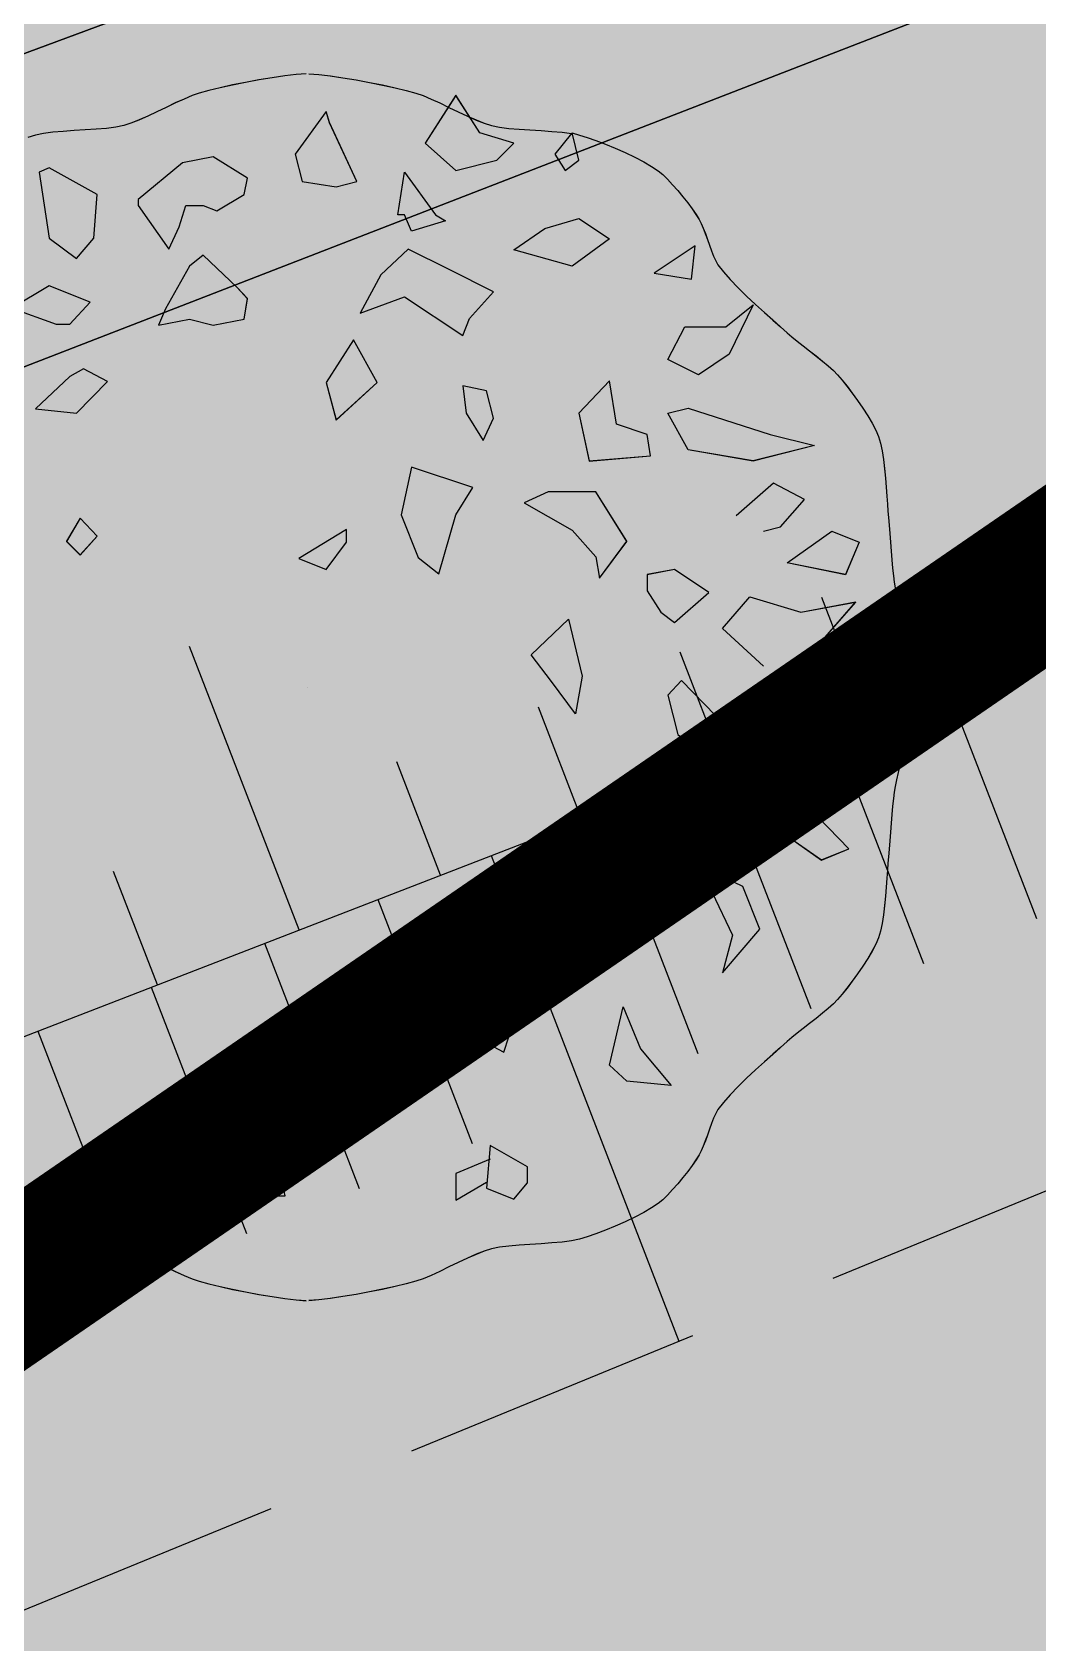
# Model space of a CAD drawing. Header units: metres. Extents: x 394605 to 1395358, y 4171135 to 6406139.
# Drawn here: x 1394386.5 to 1394389.81, y 4172470.19 to 4172475.49 of the extents above; entities that cross this region are included whole.
import ezdxf

# ---------------------------------------------------------------- set-up
doc = ezdxf.new("R2010")
doc.units = ezdxf.units.M
doc.header["$LTSCALE"] = 2
doc.linetypes.add('CACHEX2', pattern=[0.75, 0.5, -0.25])
for name, color, linetype in [('Arbres_à_enjeux', 6, 'Continuous'), ('C-Veg', 72, 'Continuous'), ('P-COMPO LEGENDE', 7, 'Continuous'), ('T-CRASTE', 44, 'Continuous'), ('T-PLU', 5, 'Continuous'), ('T-SECTION AW', 2, 'Continuous'), ('T-TALUS', 42, 'Continuous'), ('T-VEGETATION', 108, 'Continuous')]:
    doc.layers.add(name, color=color, linetype=linetype)

# ---------------------------------------------------------------- blocks, each defined once
blk = doc.blocks.new('v025')
blk.add_line((0, 0), (0, 0))
at = {"color": 0, "linetype": 'Continuous'}
blk.add_line((0.6658, -0.3377), (0.6996, -0.408), dxfattribs=at)
at = {"color": 0, "linetype": 'Continuous', "flags": 128}
for points in [[(-0.0024, 1.01), (-0.0188, 1.0085), (-0.0377, 1.0062), (-0.0584, 1.0032), (-0.0802, 0.9997), (-0.1022, 0.9957), (-0.1238, 0.9914), (-0.1442, 0.9869), (-0.1627, 0.9824), (-0.1786, 0.978), (-0.1903, 0.9739), (-0.2036, 0.9683), (-0.2179, 0.9618), (-0.233, 0.9546), (-0.2482, 0.9473), (-0.2633, 0.9402), (-0.2777, 0.9338), (-0.2911, 0.9285), (-0.3029, 0.9247), (-0.316, 0.922), (-0.3314, 0.92), (-0.3484, 0.9186), (-0.3663, 0.9174), (-0.3846, 0.9163), (-0.4026, 0.9151), (-0.4195, 0.9135), (-0.4349, 0.9115), (-0.448, 0.9087), (-0.4605, 0.9049)], [(-0.4605, -0.9045), (-0.448, -0.9082), (-0.4349, -0.911), (-0.4195, -0.9131), (-0.4026, -0.9146), (-0.3846, -0.9158), (-0.3663, -0.9169), (-0.3484, -0.9181), (-0.3314, -0.9196), (-0.316, -0.9216), (-0.3029, -0.9242), (-0.2911, -0.928), (-0.2777, -0.9333), (-0.2633, -0.9397), (-0.2482, -0.9468), (-0.233, -0.9541), (-0.2179, -0.9613), (-0.2036, -0.9679), (-0.1903, -0.9734), (-0.1786, -0.9776), (-0.1627, -0.982), (-0.1442, -0.9865), (-0.1238, -0.9909), (-0.1022, -0.9952), (-0.0802, -0.9992), (-0.0584, -1.0028), (-0.0377, -1.0058), (-0.0188, -1.0081), (-0.0024, -1.0096)], [(0.002, 1.01), (0.0184, 1.0085), (0.0373, 1.0062), (0.058, 1.0032), (0.0797, 0.9997), (0.1018, 0.9957), (0.1234, 0.9914), (0.1438, 0.9869), (0.1623, 0.9824), (0.1782, 0.978), (0.1899, 0.9739), (0.2031, 0.9683), (0.2175, 0.9618), (0.2325, 0.9546), (0.2478, 0.9473), (0.2629, 0.9402), (0.2773, 0.9338), (0.2906, 0.9285), (0.3025, 0.9247), (0.3156, 0.922), (0.331, 0.92), (0.348, 0.9186), (0.3659, 0.9174), (0.3842, 0.9163), (0.4021, 0.9151), (0.4191, 0.9135), (0.4345, 0.9115), (0.4071, 0.8773), (0.424, 0.8506), (0.4465, 0.8675), (0.4352, 0.9125), (0.4475, 0.9087), (0.4601, 0.9049), (0.4745, 0.9), (0.4901, 0.8941), (0.5063, 0.8874), (0.5227, 0.8802), (0.5385, 0.8727), (0.5533, 0.865), (0.5663, 0.8574), (0.5771, 0.85), (0.5845, 0.8439), (0.5925, 0.8362), (0.6008, 0.8272), (0.6093, 0.8175), (0.6177, 0.8074), (0.6256, 0.7972), (0.6329, 0.7873), (0.6393, 0.7782), (0.6445, 0.7701), (0.6479, 0.7635), (0.6513, 0.7556), (0.6547, 0.7468), (0.658, 0.7373), (0.6614, 0.7277), (0.6648, 0.7184), (0.6683, 0.7096), (0.6718, 0.7018), (0.6755, 0.6954), (0.6844, 0.6837), (0.6955, 0.671), (0.7085, 0.6576), (0.7225, 0.6439), (0.7372, 0.6303), (0.7518, 0.617), (0.7658, 0.6046), (0.7786, 0.5933), (0.7895, 0.5834), (0.797, 0.577), (0.806, 0.5697), (0.8159, 0.5619), (0.8264, 0.5537), (0.837, 0.5453), (0.8473, 0.537), (0.857, 0.5289), (0.8655, 0.5212), (0.8724, 0.5141), (0.8797, 0.5056), (0.8879, 0.4955), (0.8965, 0.4841), (0.9054, 0.4719), (0.914, 0.4593), (0.9221, 0.4467), (0.9293, 0.4345), (0.9353, 0.4231), (0.9398, 0.4128), (0.9431, 0.402), (0.9457, 0.3892), (0.9479, 0.375), (0.9497, 0.3599), (0.9511, 0.3444), (0.9523, 0.3292), (0.9533, 0.3147), (0.9543, 0.3015), (0.9553, 0.2902), (0.9564, 0.2794), (0.9574, 0.2669), (0.9585, 0.2532), (0.9595, 0.2388), (0.9606, 0.2241), (0.9618, 0.2097), (0.963, 0.1961), (0.9643, 0.1836), (0.9657, 0.1729), (0.9672, 0.1635), (0.9694, 0.1527), (0.9719, 0.1409), (0.9747, 0.1285), (0.9775, 0.1159), (0.9803, 0.1035), (0.9828, 0.0917), (0.9849, 0.0809), (0.9864, 0.0716), (0.9878, 0.0647), (0.9899, 0.0563), (0.9924, 0.0469), (0.9949, 0.0371), (0.9968, 0.0274), (0.9979, 0.0183), (0.9977, 0.0103), (0.9957, 0.0042), (0.9916, 0.0002), (0.9957, -0.0037), (0.9977, -0.0099), (0.9979, -0.0178), (0.9968, -0.0269), (0.9949, -0.0367), (0.9924, -0.0465), (0.9899, -0.0559), (0.9878, -0.0643), (0.9864, -0.0711), (0.9849, -0.0805), (0.9828, -0.0913), (0.9803, -0.1031), (0.9775, -0.1155), (0.9747, -0.1281), (0.9719, -0.1405), (0.9694, -0.1523), (0.9672, -0.1631), (0.9657, -0.1724), (0.9643, -0.1832), (0.963, -0.1956), (0.9618, -0.2093), (0.9606, -0.2237), (0.9595, -0.2384), (0.9585, -0.2528), (0.9574, -0.2665), (0.9564, -0.279), (0.9553, -0.2897), (0.9543, -0.3011), (0.9533, -0.3143), (0.9523, -0.3287), (0.9511, -0.344), (0.9497, -0.3594), (0.9479, -0.3745), (0.9457, -0.3887), (0.9431, -0.4015), (0.9398, -0.4124), (0.9353, -0.4226), (0.9293, -0.434), (0.9221, -0.4463), (0.914, -0.4589), (0.9054, -0.4715), (0.8965, -0.4837), (0.8879, -0.495), (0.8797, -0.5052), (0.8724, -0.5137), (0.8655, -0.5208), (0.857, -0.5285), (0.8473, -0.5366), (0.837, -0.5449), (0.8264, -0.5532), (0.8159, -0.5614), (0.806, -0.5692), (0.797, -0.5765), (0.7895, -0.583), (0.7786, -0.5928), (0.7658, -0.6041), (0.7518, -0.6166), (0.7372, -0.6298), (0.7225, -0.6435), (0.7085, -0.6572), (0.6955, -0.6706), (0.6844, -0.6833), (0.6755, -0.695), (0.6718, -0.7014), (0.6683, -0.7091), (0.6648, -0.7179), (0.6614, -0.7273), (0.658, -0.7369), (0.6547, -0.7463), (0.6513, -0.7551), (0.6479, -0.763), (0.6445, -0.7696), (0.6393, -0.7777), (0.6329, -0.7869), (0.6256, -0.7968), (0.6177, -0.8069), (0.6093, -0.8171), (0.6008, -0.8268), (0.5925, -0.8357), (0.5845, -0.8434), (0.5771, -0.8496), (0.5663, -0.8569), (0.5533, -0.8646), (0.5385, -0.8722), (0.5227, -0.8798), (0.5063, -0.887), (0.4901, -0.8936), (0.4745, -0.8995), (0.4601, -0.9045), (0.4475, -0.9082), (0.4345, -0.911), (0.4191, -0.9131), (0.4021, -0.9146), (0.3842, -0.9158), (0.3659, -0.9169), (0.348, -0.9181), (0.331, -0.9196), (0.3156, -0.9216), (0.3025, -0.9242), (0.2906, -0.928), (0.2773, -0.9333), (0.2629, -0.9397), (0.2478, -0.9468), (0.2325, -0.9541), (0.2175, -0.9613), (0.2031, -0.9679), (0.1899, -0.9734), (0.1782, -0.9776), (0.1623, -0.982), (0.1438, -0.9865), (0.1234, -0.9909), (0.1018, -0.9952), (0.0797, -0.9992), (0.058, -1.0028), (0.0373, -1.0058), (0.0184, -1.0081), (0.002, -1.0096)], [(0.7502, 0.2572), (0.7783, 0.2642), (0.8177, 0.3092), (0.7671, 0.3359), (0.7052, 0.2825)], [(0.7502, 0.035), (0.6827, 0.0969), (0.7277, 0.1489), (0.8121, 0.1236), (0.9021, 0.1404), (0.8402, 0.0701)], [(0.3002, -0.7764), (0.244, -0.8003), (0.244, -0.8439), (0.2946, -0.8144)]]:
    blk.add_lwpolyline(points, dxfattribs=at)
for points in [[(0.3115, 0.8675), (0.3396, 0.8956), (0.2833, 0.9125), (0.244, 0.9744), (0.1933, 0.8956), (0.244, 0.8506)], [(0.0471, 0.8239), (0.0808, 0.8323), (0.0358, 0.9294), (0.0302, 0.9476), (-0.0204, 0.8773), (-0.0092, 0.8323)], [(-0.4423, 0.8478), (-0.4254, 0.7395), (-0.3804, 0.7058), (-0.3523, 0.7395), (-0.3467, 0.8112), (-0.4254, 0.8548)], [(-0.1554, 0.8731), (-0.206, 0.8633), (-0.2792, 0.8028), (-0.2792, 0.7929), (-0.2285, 0.7212), (-0.2117, 0.7578), (-0.2004, 0.7929), (-0.1723, 0.7929), (-0.1498, 0.7845), (-0.1048, 0.8112), (-0.0992, 0.8379)], [(0.1708, 0.7508), (0.1596, 0.7775), (0.1483, 0.7775), (0.1596, 0.8478), (0.2102, 0.7775), (0.2271, 0.7676)], [(0.3902, 0.755), (0.4465, 0.7719), (0.4971, 0.7381), (0.4352, 0.6931), (0.3396, 0.7198)], [(0.3058, 0.6509), (0.2327, 0.6875), (0.1652, 0.7212), (0.1202, 0.679), (0.0865, 0.6158), (0.1596, 0.6425), (0.2552, 0.5792), (0.2665, 0.6073)], [(0.5702, 0.6819), (0.6321, 0.672), (0.6377, 0.7269)], [(-0.1948, 0.6059), (-0.1554, 0.5961), (-0.1048, 0.6059), (-0.0992, 0.6397), (-0.116, 0.6579), (-0.1723, 0.7114), (-0.1948, 0.6931), (-0.2342, 0.6228), (-0.2454, 0.5961)], [(-0.4142, 0.5975), (-0.3917, 0.5975), (-0.3579, 0.634), (-0.4254, 0.6608), (-0.4873, 0.6242)], [(0.6883, 0.5933), (0.7333, 0.6298), (0.694, 0.5483), (0.6433, 0.5145), (0.5927, 0.5398), (0.6208, 0.5933)], [(0.1146, 0.5019), (0.0752, 0.5722), (0.0302, 0.5019), (0.0471, 0.44)], [(-0.3692, 0.5244), (-0.3917, 0.5117), (-0.4479, 0.4583), (-0.3804, 0.4512), (-0.3298, 0.5033)], [(0.5646, 0.3809), (0.559, 0.4161), (0.5083, 0.4329), (0.4971, 0.5047), (0.4465, 0.4512), (0.4633, 0.3725)], [(0.2946, 0.4878), (0.2552, 0.4962), (0.2608, 0.4512), (0.289, 0.4062), (0.3058, 0.4428)], [(0.5927, 0.4512), (0.6265, 0.4597), (0.7615, 0.4161), (0.8346, 0.3978), (0.7333, 0.3725), (0.6265, 0.3908)], [(0.2158, 0.1869), (0.244, 0.2839), (0.2721, 0.3289), (0.1708, 0.3626), (0.154, 0.2839), (0.1821, 0.2136)], [(0.4746, 0.215), (0.4802, 0.1798), (0.5252, 0.2403), (0.4746, 0.3219), (0.3958, 0.3219), (0.3565, 0.3036), (0.4352, 0.2586)], [(-0.3467, 0.2487), (-0.3748, 0.2783), (-0.3973, 0.2403), (-0.3748, 0.2178)], [(0.0302, 0.1939), (0.064, 0.2389), (0.064, 0.26), (-0.0148, 0.2122)], [(0.9077, 0.2389), (0.8852, 0.1854), (0.7896, 0.2051), (0.8627, 0.2572)], [(0.5815, 0.1236), (0.604, 0.1067), (0.6602, 0.1559), (0.604, 0.1939), (0.559, 0.1854), (0.559, 0.1587)], [(0.4408, -0.0438), (0.4015, 0.0097), (0.3677, 0.0533), (0.4296, 0.1123), (0.4521, 0.0181)], [(0.6152, 0.0111), (0.5927, -0.0128), (0.6096, -0.0775), (0.6771, -0.1338), (0.6715, -0.0466)], [(0.9021, -0.0269), (0.8571, -0.0747), (0.9077, -0.1056), (0.9865, -0.0677)], [(0.5758, -0.266), (0.559, -0.1956), (0.5196, -0.1872), (0.5083, -0.2224), (0.514, -0.3011), (0.4746, -0.3461), (0.5646, -0.311)], [(0.8402, -0.2139), (0.8008, -0.2041), (0.7952, -0.2491), (0.8458, -0.2842), (0.8908, -0.266)], [(0.6602, -0.3011), (0.6658, -0.3377), (0.6996, -0.408), (0.6827, -0.4699), (0.7446, -0.3981), (0.7165, -0.3278)], [(0.5477, -0.595), (0.5983, -0.6555), (0.5252, -0.6485), (0.4971, -0.6217), (0.5196, -0.5261)], [(0.3227, -0.6006), (0.3396, -0.55), (0.3058, -0.5317), (0.289, -0.5824)], [(0.3621, -0.7891), (0.3002, -0.7539), (0.2946, -0.8242), (0.3396, -0.8425), (0.3621, -0.8158)], [(-0.0429, -0.8088), (-0.0654, -0.7933), (-0.0767, -0.8369), (-0.0373, -0.8369)]]:
    blk.add_lwpolyline(points, close=True, dxfattribs=at)

msp = doc.modelspace()

# ---------------------------------------------------------------- hatches: boundary and pattern name
at = {"layer": 'C-Veg', "true_color": 0x76a14f}
h = msp.add_hatch(color=75, dxfattribs=at)
h.dxf.hatch_style = 1
edge = h.paths.add_edge_path()
edge.add_line((1394351.273, 4172570.913), (1394351.1293, 4172577.6863))
edge.add_line((1394351.1293, 4172577.6863), (1394348.2228, 4172582.4006))
edge.add_line((1394348.2228, 4172582.4006), (1394360.3518, 4172589.9049))
edge.add_line((1394360.3518, 4172589.9049), (1394370.2565, 4172572.5119))
edge.add_arc((1394363.5996, 4172589.2357), 18, 271.21481, 291.70498, ccw=False)
edge.add_line((1394363.9812, 4172571.2397), (1394351.273, 4172570.913))
edge = h.paths.add_edge_path()
edge.add_line((1394342.271, 4172578.716), (1394344.1713, 4172575.6339))
edge.add_line((1394344.1713, 4172575.6339), (1394344.2733, 4172570.8218))
edge.add_line((1394344.2733, 4172570.8218), (1394337.721, 4172570.6829))
edge.add_arc((1394338.3994, 4172538.6901), 32, 91.21481, 121.61514)
edge.add_line((1394321.6247, 4172565.9409), (1394326.456, 4172568.9304))
edge.add_line((1394326.456, 4172568.9304), (1394342.271, 4172578.716))
edge = h.paths.add_edge_path()
edge.add_line((1394452.9056, 4172487.8359), (1394445.5871, 4172485.0941))
edge.add_line((1394445.5871, 4172485.0941), (1394445.555, 4172490.8224))
edge.add_arc((1394427.5553, 4172490.7216), 18, 0.3209, 35.19209)
edge.add_line((1394442.2653, 4172501.0953), (1394440.3588, 4172503.7988))
edge.add_line((1394440.3588, 4172503.7988), (1394459.6412, 4172525.2798))
edge.add_line((1394459.6412, 4172525.2798), (1394447.5382, 4172543.4955))
edge.add_line((1394447.5382, 4172543.4955), (1394476.3372, 4172562.6306))
edge.add_line((1394476.3372, 4172562.6306), (1394480.1572, 4172556.7026))
edge.add_line((1394480.1572, 4172556.7026), (1394495.3479, 4172535.1176))
edge.add_line((1394495.3479, 4172535.1176), (1394452.9056, 4172487.8359))
h.paths.add_polyline_path([(1394029.7602, 4172395.4086), (1394032.4086, 4172393.4946), (1394016.5678, 4172383.6596), (1394014.9729, 4172386.2273)])
h.paths.add_polyline_path([(1394048.6478, 4172407.1681), (1394050.2503, 4172404.5856), (1394037.4945, 4172396.6703), (1394036.6697, 4172399.6892)])
edge = h.paths.add_edge_path()
edge.add_arc((1394099.7557, 4172406.3065), 6.1994, 353.28502, 431.37378)
edge.add_line((1394101.7357, 4172412.1812), (1394095.031, 4172414.3423))
edge.add_line((1394095.031, 4172414.3423), (1394095.9514, 4172417.1976))
edge.add_line((1394095.9514, 4172417.1976), (1394102.6561, 4172415.0366))
edge.add_line((1394102.6561, 4172415.0366), (1394102.0425, 4172413.133))
edge.add_arc((1394100.2018, 4172407.4223), 6, -17.86503, 72.13497, ccw=False)
edge = h.paths.add_edge_path()
edge.add_line((1394120.9027, 4172452.089), (1394117.3652, 4172457.6999))
edge.add_line((1394117.3652, 4172457.6999), (1394132.3437, 4172467.1434))
edge.add_arc((1394147.6553, 4172443.6322), 28.0575, 123.0742, 162.45766)
edge = h.paths.add_edge_path()
edge.add_line((1394258.7134, 4172546.1195), (1394250.67, 4172559.2567))
edge.add_line((1394250.67, 4172559.2567), (1394267.5801, 4172570.1676))
edge.add_line((1394267.5801, 4172570.1676), (1394284.3337, 4172543.0334))
edge.add_line((1394284.3337, 4172543.0334), (1394284.4616, 4172542.9454))
edge.add_line((1394284.4616, 4172542.9454), (1394267.8909, 4172532.8273))
edge.add_arc((1394262.0667, 4172543.3191), 12, 267.68135, 299.0353, ccw=False)
edge.add_line((1394261.5812, 4172531.329), (1394248.5523, 4172531.8566))
edge.add_line((1394248.5523, 4172531.8566), (1394248.4675, 4172531.8599))
edge.add_line((1394248.4675, 4172531.8599), (1394248.419, 4172534.6657))
edge.add_line((1394248.419, 4172534.6657), (1394246.2345, 4172538.186))
edge.add_line((1394246.2345, 4172538.186), (1394258.7134, 4172546.1195))
edge = h.paths.add_edge_path()
edge.add_line((1394243.2606, 4172536.3405), (1394245.001, 4172533.5358))
edge.add_line((1394245.001, 4172533.5358), (1394245.0661, 4172531.9817))
edge.add_arc((1394245.1602, 4172501.3506), 30.6313, 90.17592, 118.18492)
edge.add_line((1394230.6924, 4172528.3498), (1394243.2606, 4172536.3405))
h.paths.add_polyline_path([(1394467.6937, 4172582.0619), (1394465.6402, 4172585.4969), (1394498.1611, 4172606.3574), (1394500.2266, 4172602.9289)])
h.paths.add_polyline_path([(1394535.91, 4172630.5716), (1394537.9657, 4172627.1308), (1394506.117, 4172606.7054), (1394504.053, 4172610.1368)])
edge = h.paths.add_edge_path()
edge.add_line((1394543.8671, 4172630.9233), (1394541.802, 4172634.351))
edge.add_line((1394541.802, 4172634.351), (1394549.791, 4172639.4756))
edge.add_arc((1394555.7301, 4172630.2167), 11, 77.97272, 122.67828, ccw=False)
edge.add_line((1394558.0223, 4172640.9752), (1394560.3391, 4172637.3666))
edge.add_arc((1394557.1582, 4172633.5089), 5, 50.4934, 121.6208)
edge.add_line((1394554.5368, 4172637.7666), (1394543.8671, 4172630.9233))
edge = h.paths.add_edge_path()
edge.add_line((1394092.6201, 4172418.2713), (1394091.6998, 4172415.416))
edge.add_line((1394091.6998, 4172415.416), (1394083.6183, 4172418.0208))
edge.add_arc((1394078.2497, 4172401.3646), 17.5, 72.13496, 122.08587)
edge.add_line((1394068.9539, 4172416.1915), (1394056.1982, 4172408.2764))
edge.add_line((1394056.1982, 4172408.2764), (1394054.6164, 4172410.8255))
edge.add_line((1394054.6164, 4172410.8255), (1394073.5406, 4172422.5684))
edge.add_arc((1394077.7587, 4172415.7707), 8, 54.47061, 121.8205, ccw=False)
edge.add_line((1394082.4076, 4172422.2813), (1394084.3194, 4172421.1274))
edge.add_line((1394084.3194, 4172421.1274), (1394086.3856, 4172420.2808))
edge.add_line((1394086.3856, 4172420.2808), (1394092.6201, 4172418.2713))
edge = h.paths.add_edge_path()
edge.add_arc((1394414.9786, 4172556.2504), 38, 96.77968, 121.11091)
edge.add_arc((1394414.9858, 4172556.2296), 38.0215, 96.78666, 121.10393, ccw=False)
h.paths.add_polyline_path([(1394395.3223, 4172588.8174), (1394407.6684, 4172597.092), (1394395.317, 4172588.8253)])
h.paths.add_polyline_path([(1394419.9219, 4172653.0442), (1394406.3985, 4172674.6081), (1394406.3982, 4172674.6083)])
h.paths.add_polyline_path([(1394415.6529, 4172594.2444), (1394419.5034, 4172632.3536), (1394419.5032, 4172632.354)])
edge = h.paths.add_edge_path()
edge.add_line((1394372.3808, 4172535.2594), (1394341.2422, 4172534.7942))
edge.add_line((1394341.2422, 4172534.7942), (1394298.4007, 4172508.4348))
edge.add_line((1394298.4007, 4172508.4348), (1394273.1942, 4172492.2557))
edge.add_line((1394273.1942, 4172492.2557), (1394285.5114, 4172429.124))
edge.add_line((1394285.5114, 4172429.124), (1394285.5152, 4172429.1046))
edge.add_line((1394285.5152, 4172429.1046), (1394282.5682, 4172428.5429))
edge.add_line((1394282.5682, 4172428.5429), (1394286.0985, 4172410.664))
edge.add_arc((1394269.911, 4172407.4677), 16.5, -62.71355, 11.1696, ccw=False)
edge.add_line((1394277.4753, 4172392.8037), (1394278.1424, 4172389.1801))
edge.add_line((1394278.1424, 4172389.1801), (1394294.366, 4172392.1903))
edge.add_line((1394294.366, 4172392.1903), (1394299.4101, 4172365.3223))
edge.add_line((1394299.4101, 4172365.3223), (1394312.2421, 4172367.6891))
edge.add_line((1394312.2421, 4172367.6891), (1394314.3153, 4172368.0621))
edge.add_line((1394314.3153, 4172368.0621), (1394442.2899, 4172391.2522))
edge.add_line((1394442.2899, 4172391.2522), (1394437.6618, 4172428.1975))
edge.add_line((1394437.6618, 4172428.1975), (1394427.617, 4172424.7491))
edge.add_line((1394427.617, 4172424.7491), (1394401.3601, 4172468.5244))
edge.add_line((1394401.3601, 4172468.5244), (1394424.7989, 4172477.3058))
edge.add_line((1394424.7989, 4172477.3058), (1394433.0764, 4172468.218))
edge.add_line((1394433.0764, 4172468.218), (1394435.2944, 4172470.2387))
edge.add_line((1394435.2944, 4172470.2387), (1394438.8058, 4172470.7161))
edge.add_line((1394438.8058, 4172470.7161), (1394438.6556, 4172472.8469))
edge.add_line((1394438.6556, 4172472.8469), (1394438.5551, 4172490.7832))
edge.add_arc((1394427.5553, 4172490.7216), 11, 0.3209, 35.19209)
edge.add_line((1394436.5447, 4172497.0611), (1394425.2603, 4172513.0529))
edge.add_line((1394425.2603, 4172513.0529), (1394422.8124, 4172511.3322))
edge.add_line((1394422.8124, 4172511.3322), (1394430.2924, 4172500.7215))
edge.add_line((1394430.2924, 4172500.7215), (1394393.3835, 4172486.8935))
edge.add_line((1394393.3835, 4172486.8935), (1394372.3808, 4172535.2594))
edge = h.paths.add_edge_path()
edge.add_line((1394063.0739, 4172465.375), (1394077.6108, 4172441.4167))
edge.add_line((1394077.6108, 4172441.4167), (1394076.55, 4172442.8682))
edge.add_line((1394076.55, 4172442.8682), (1394067.0075, 4172453.8188))
edge.add_arc((1394072.6619, 4172458.7461), 7.5, 211.24718, 221.06937, ccw=False)
edge.add_line((1394066.2498, 4172454.8557), (1394063.7372, 4172458.9968))
edge.add_arc((1394070.1492, 4172462.8872), 7.5, 160.6281, 211.24718, ccw=False)
edge = h.paths.add_edge_path()
edge.add_line((1394073.0562, 4172433.2095), (1394071.4854, 4172432.2343))
edge.add_line((1394071.4854, 4172432.2343), (1394054.1443, 4172460.8148))
edge.add_line((1394054.1443, 4172460.8148), (1394055.6882, 4172461.8249))
edge.add_arc((1394070.1492, 4172462.8872), 14.5, 184.20173, 211.24718)
edge.add_line((1394057.7527, 4172455.3656), (1394060.2653, 4172451.2245))
edge.add_arc((1394072.6619, 4172458.7461), 14.5, 211.24718, 221.06937)
edge.add_line((1394061.7301, 4172449.22), (1394071.2726, 4172438.2694))
edge.add_arc((1394068.6339, 4172435.97), 3.5, 31.2472, 41.0694, ccw=False)
edge.add_line((1394071.6262, 4172437.7856), (1394071.8957, 4172437.3413))
edge.add_arc((1394065.0562, 4172433.1915), 8, 0.12874, 31.24718, ccw=False)
h.paths.add_polyline_path([(1394104.3238, 4172332.3836), (1394105.4234, 4172332.1786), (1394113.1906, 4172331.0099), (1394103.6255, 4172329.2474)])
edge = h.paths.add_edge_path()
edge.add_line((1394136.6766, 4172404.0712), (1394135.7563, 4172401.2158))
edge.add_line((1394135.7563, 4172401.2158), (1394124.9048, 4172404.7134))
edge.add_arc((1394123.6777, 4172400.9063), 4, 72.135, 167.4483)
edge.add_line((1394119.7733, 4172401.7756), (1394113.4985, 4172403.0397))
edge.add_arc((1394121.1411, 4172400.6723), 8.0009, 72.13761, 162.78854, ccw=False)
edge.add_line((1394123.5953, 4172408.2875), (1394136.6766, 4172404.0712))
edge = h.paths.add_edge_path()
edge.add_line((1394459.7482, 4172581.7175), (1394461.7979, 4172578.2818))
edge.add_line((1394461.7979, 4172578.2818), (1394460.4205, 4172577.3992))
edge.add_arc((1394449.3178, 4172595.4122), 21.1599, 254.06384, 301.6485, ccw=False)
edge.add_line((1394443.508, 4172575.0655), (1394437.6505, 4172576.7536))
edge.add_line((1394437.6505, 4172576.7536), (1394438.7632, 4172580.6015))
edge.add_line((1394438.7632, 4172580.6015), (1394444.6191, 4172578.9081))
edge.add_arc((1394449.3417, 4172595.239), 17, 253.87115, 302.67117)
edge.add_line((1394458.5186, 4172580.9287), (1394459.7482, 4172581.7175))
h.paths.add_polyline_path([(1394251.0607, 4172387.1698), (1394251.6104, 4172384.2206), (1394219.1644, 4172378.1558), (1394218.6183, 4172381.1224), (1394234.7972, 4172384.1382)])
h.paths.add_polyline_path([(1394273.9145, 4172391.4607), (1394274.1524, 4172391.5221), (1394274.7042, 4172388.5253), (1394258.4865, 4172385.4897), (1394257.941, 4172388.4523)])
h.paths.add_polyline_path([(1393999.0263, 4172384.5688), (1394002.7172, 4172378.6209), (1394009.0238, 4172382.5383), (1394010.6074, 4172379.9863), (1393992.7807, 4172368.9245), (1393987.5082, 4172377.4215)])
edge = h.paths.add_edge_path()
edge.add_line((1394155.1452, 4172366.2393), (1394154.3604, 4172370.4499))
edge.add_line((1394154.3604, 4172370.4499), (1394157.1861, 4172373.4909))
edge.add_arc((1394165.1523, 4172387.9405), 16.5, 241.13153, 280.55885)
edge.add_line((1394168.1759, 4172371.7199), (1394172.3651, 4172372.5008))
edge.add_line((1394172.3651, 4172372.5008), (1394172.9149, 4172369.5516))
edge.add_line((1394172.9149, 4172369.5516), (1394155.1452, 4172366.2393))
h.paths.add_polyline_path([(1394211.7465, 4172379.7897), (1394212.2804, 4172376.8894), (1394179.8069, 4172370.7778), (1394179.2466, 4172373.7835)])
edge = h.paths.add_edge_path()
edge.add_line((1394139.0875, 4172400.1421), (1394140.0078, 4172402.9974))
edge.add_arc((1394136.5489, 4172392.8233), 10.746, 10.07856, 71.22338, ccw=False)
edge.add_line((1394147.1291, 4172394.7038), (1394148.9252, 4172384.9518))
edge.add_arc((1394165.1523, 4172387.9405), 16.5, 190.43584, 227.10186)
edge.add_line((1394153.9208, 4172375.8532), (1394148.6044, 4172370.1316))
edge.add_line((1394148.6044, 4172370.1316), (1394144.1787, 4172394.1604))
edge.add_arc((1394136.5465, 4172392.8218), 7.7488, 9.94792, 70.85703)
edge = h.paths.add_edge_path()
edge.add_line((1394156.5348, 4172405.0913), (1394161.2925, 4172379.26))
edge.add_arc((1394165.1523, 4172387.9405), 9.5, 190.43584, 246.02749, ccw=False)
edge.add_line((1394155.8095, 4172386.2197), (1394154.0133, 4172395.9718))
edge.add_arc((1394136.4529, 4172392.7793), 17.8483, 10.30369, 71.58683)
edge.add_line((1394142.0905, 4172409.7139), (1394156.5348, 4172405.0913))
h.paths.add_polyline_path([(1394448.6869, 4172451.0835), (1394450.9048, 4172453.1041), (1394455.4241, 4172448.1433), (1394492.8522, 4172406.8791), (1394491.3704, 4172404.0473), (1394453.3428, 4172446.1061)])
edge = h.paths.add_edge_path()
edge.add_line((1394443.973, 4172456.2584), (1394446.1907, 4172458.2788))
edge.add_line((1394446.1907, 4172458.2788), (1394442.9579, 4172461.8274))
edge.add_arc((1394455.1553, 4172472.9393), 16.5, 199.99006, 222.33352, ccw=False)
edge.add_line((1394439.6494, 4172467.2986), (1394436.8459, 4172466.9174))
edge.add_line((1394436.8459, 4172466.9174), (1394435.4344, 4172465.6313))
edge.add_line((1394435.4344, 4172465.6313), (1394443.973, 4172456.2584))
h.paths.add_polyline_path([(1394466.6462, 4172477.197), (1394467.6829, 4172476.2488), (1394455.9078, 4172463.3745), (1394453.2355, 4172460.94), (1394452.2253, 4172462.0489), (1394454.8496, 4172464.4396)])
h.paths.add_polyline_path([(1394457.9496, 4172455.7654), (1394456.9395, 4172456.8742), (1394459.7878, 4172459.4691), (1394466.7628, 4172466.8629), (1394467.7995, 4172465.9147), (1394460.846, 4172458.404)])
h.paths.add_polyline_path([(1394472.5359, 4172471.0691), (1394471.4336, 4172472.0865), (1394479.2115, 4172480.5133), (1394482.6166, 4172481.9908)])
h.paths.add_polyline_path([(1394472.4073, 4172481.4141), (1394471.3823, 4172482.3516), (1394479.7574, 4172491.4254), (1394480.8084, 4172495.0908), (1394480.2982, 4172490.0416)])
at = {"layer": 'P-COMPO LEGENDE', "ltscale": 0.5}
h = msp.add_hatch(color=71, dxfattribs=at)
h.dxf.hatch_style = 1
edge = h.paths.add_edge_path()
edge.add_line((1394271.4576, 4172484.8126), (1394342.9813, 4172528.8195))
edge.add_line((1394342.9813, 4172528.8195), (1394368.4707, 4172529.2004))
edge.add_line((1394368.4707, 4172529.2004), (1394396.0217, 4172465.7545))
edge.add_line((1394396.0217, 4172465.7545), (1394422.854, 4172421.749))
edge.add_line((1394422.854, 4172421.749), (1394436.3201, 4172390.6458))
edge.add_line((1394436.3201, 4172390.6458), (1394395.1377, 4172382.6958))
edge.add_line((1394395.1377, 4172382.6958), (1394387.4259, 4172401.0969))
edge.add_line((1394387.4259, 4172401.0969), (1394359.5421, 4172446.827))
edge.add_line((1394359.5421, 4172446.827), (1394344.1024, 4172482.3821))
edge.add_line((1394344.1024, 4172482.3821), (1394314.2637, 4172464.188))
edge.add_line((1394314.2637, 4172464.188), (1394317.0814, 4172449.9174))
edge.add_arc((1394261.7451, 4172435.9876), 57.0627, -2.50752, 14.12947, ccw=False)
edge.add_arc((1394290.8884, 4172391.1095), 50.7212, 13.77905, 56.6762, ccw=False)
edge.add_line((1394340.1499, 4172403.1902), (1394345.5721, 4172374.8439))
edge.add_line((1394345.5721, 4172374.8439), (1394354.6813, 4172324.5578))
edge.add_line((1394354.6813, 4172324.5578), (1394038.4061, 4172266.3876))
edge.add_line((1394038.4061, 4172266.3876), (1393992.4094, 4172298.5853))
edge.add_line((1393992.4094, 4172298.5853), (1393986.6258, 4172306.8401))
edge.add_line((1393986.6258, 4172306.8401), (1394112.5938, 4172331.0997))
edge.add_line((1394112.5938, 4172331.0997), (1394134.8458, 4172327.7518))
edge.add_line((1394134.8458, 4172327.7518), (1394140.1258, 4172327.8386))
edge.add_line((1394140.1258, 4172327.8386), (1394306.7601, 4172358.5442))
edge.add_line((1394306.7601, 4172358.5442), (1394300.263, 4172393.2973))
edge.add_line((1394300.263, 4172393.2973), (1394286.2056, 4172410.1217))
edge.add_line((1394286.2056, 4172410.1217), (1394279.9918, 4172441.591))
edge.add_line((1394279.9918, 4172441.591), (1394271.4576, 4172484.8126))
at = {"layer": 'T-CRASTE', "true_color": 0x7aafdf}
h = msp.add_hatch(color=143, dxfattribs=at)
h.dxf.hatch_style = 1
edge = h.paths.add_edge_path()
edge.add_line((1394351.1448, 4172458.625), (1394366.6208, 4172464.5026))
edge.add_line((1394366.6208, 4172464.5026), (1394393.3597, 4172474.8469))
edge.add_line((1394393.3597, 4172474.8469), (1394417.5744, 4172484.3704))
edge.add_line((1394417.5744, 4172484.3704), (1394440.4576, 4172493.3043))
edge.add_line((1394440.4576, 4172493.3043), (1394446.9818, 4172496.4966))
edge.add_line((1394446.9818, 4172496.4966), (1394467.9272, 4172519.9714))
edge.add_line((1394467.9272, 4172519.9714), (1394478.106, 4172531.8661))
edge.add_line((1394478.106, 4172531.8661), (1394469.7876, 4172548.2429))
edge.add_line((1394469.7876, 4172548.2429), (1394479.737, 4172555.3047))
edge.add_line((1394479.737, 4172555.3047), (1394479.0569, 4172556.9895))
edge.add_line((1394479.0569, 4172556.9895), (1394466.0262, 4172549.1634))
edge.add_line((1394466.0262, 4172549.1634), (1394474.9452, 4172531.9531))
edge.add_line((1394474.9452, 4172531.9531), (1394464.8801, 4172521.3617))
edge.add_line((1394464.8801, 4172521.3617), (1394445.7142, 4172499.7935))
edge.add_line((1394445.7142, 4172499.7935), (1394439.6996, 4172496.644))
edge.add_line((1394439.6996, 4172496.644), (1394416.7233, 4172487.3723))
edge.add_line((1394416.7233, 4172487.3723), (1394392.1048, 4172477.5111))
edge.add_line((1394392.1048, 4172477.5111), (1394366.4187, 4172467.9635))
edge.add_line((1394366.4187, 4172467.9635), (1394350.1066, 4172460.8028))
edge.add_arc((1394350.5355, 4172459.6709), 1.2104, 110.7551, 300.2207)

# ---------------------------------------------------------------- linework, layer by layer
at = {"layer": 'Arbres_à_enjeux', "color": 96}
for p, q in [((1394387.4091, 4172473.3326), (1394387.4091, 4172473.3326)), ((1394388.7408, 4172472.6572), (1394388.8083, 4172472.5166))]:
    msp.add_line(p, q, dxfattribs=at)
for points in [[(1394387.4043, 4172475.3526), (1394387.3715, 4172475.3497), (1394387.3336, 4172475.3451), (1394387.2922, 4172475.3391), (1394387.2488, 4172475.3319), (1394387.2047, 4172475.3239), (1394387.1615, 4172475.3153), (1394387.1206, 4172475.3064), (1394387.0836, 4172475.2974), (1394387.0519, 4172475.2886), (1394387.0285, 4172475.2804), (1394387.0019, 4172475.2692), (1394386.9732, 4172475.2561), (1394386.9431, 4172475.2418), (1394386.9126, 4172475.2271), (1394386.8824, 4172475.2129), (1394386.8536, 4172475.2001), (1394386.8269, 4172475.1895), (1394386.8033, 4172475.182), (1394386.777, 4172475.1766), (1394386.7463, 4172475.1726), (1394386.7123, 4172475.1697), (1394386.6764, 4172475.1673), (1394386.6398, 4172475.1651), (1394386.6039, 4172475.1627), (1394386.57, 4172475.1596), (1394386.5393, 4172475.1555), (1394386.5131, 4172475.15), (1394386.488, 4172475.1424)], [(1394387.413, 4172475.3526), (1394387.4458, 4172475.3497), (1394387.4836, 4172475.3451), (1394387.525, 4172475.3391), (1394387.5685, 4172475.3319), (1394387.6126, 4172475.3239), (1394387.6558, 4172475.3153), (1394387.6966, 4172475.3064), (1394387.7337, 4172475.2974), (1394387.7654, 4172475.2886), (1394387.7888, 4172475.2804), (1394387.8153, 4172475.2692), (1394387.8441, 4172475.2561), (1394387.8741, 4172475.2418), (1394387.9047, 4172475.2271), (1394387.9348, 4172475.2129), (1394387.9637, 4172475.2001), (1394387.9904, 4172475.1895), (1394388.014, 4172475.182), (1394388.0402, 4172475.1766), (1394388.071, 4172475.1726), (1394388.105, 4172475.1697), (1394388.1409, 4172475.1673), (1394388.1774, 4172475.1651), (1394388.2133, 4172475.1627), (1394388.2473, 4172475.1596), (1394388.278, 4172475.1555), (1394388.2233, 4172475.0872), (1394388.257, 4172475.0338), (1394388.302, 4172475.0675), (1394388.2795, 4172475.1575), (1394388.3041, 4172475.15), (1394388.3292, 4172475.1424), (1394388.358, 4172475.1325), (1394388.3892, 4172475.1207), (1394388.4217, 4172475.1074), (1394388.4544, 4172475.0931), (1394388.4861, 4172475.078), (1394388.5156, 4172475.0626), (1394388.5417, 4172475.0474), (1394388.5633, 4172475.0326), (1394388.578, 4172475.0203), (1394388.594, 4172475.0049), (1394388.6107, 4172474.9871), (1394388.6277, 4172474.9676), (1394388.6444, 4172474.9474), (1394388.6603, 4172474.927), (1394388.6749, 4172474.9072), (1394388.6876, 4172474.8889), (1394388.698, 4172474.8727), (1394388.7049, 4172474.8596), (1394388.7117, 4172474.8438), (1394388.7184, 4172474.8261), (1394388.7251, 4172474.8072), (1394388.7318, 4172474.7881), (1394388.7386, 4172474.7693), (1394388.7456, 4172474.7518), (1394388.7527, 4172474.7362), (1394388.7601, 4172474.7234), (1394388.7778, 4172474.7001), (1394388.8001, 4172474.6746), (1394388.826, 4172474.6478), (1394388.8542, 4172474.6204), (1394388.8835, 4172474.5931), (1394388.9127, 4172474.5667), (1394388.9407, 4172474.5417), (1394388.9662, 4172474.5191), (1394388.9881, 4172474.4995), (1394389.0032, 4172474.4865), (1394389.021, 4172474.472), (1394389.0409, 4172474.4563), (1394389.0618, 4172474.44), (1394389.0831, 4172474.4233), (1394389.1037, 4172474.4066), (1394389.123, 4172474.3904), (1394389.14, 4172474.375), (1394389.1539, 4172474.3608), (1394389.1685, 4172474.3438), (1394389.1848, 4172474.3236), (1394389.2022, 4172474.3008), (1394389.2198, 4172474.2765), (1394389.2371, 4172474.2513), (1394389.2533, 4172474.226), (1394389.2677, 4172474.2016), (1394389.2798, 4172474.1787), (1394389.2886, 4172474.1582), (1394389.2952, 4172474.1366), (1394389.3005, 4172474.111), (1394389.3049, 4172474.0825), (1394389.3084, 4172474.0523), (1394389.3112, 4172474.0214), (1394389.3136, 4172473.9909), (1394389.3157, 4172473.962), (1394389.3177, 4172473.9356), (1394389.3198, 4172473.9129), (1394389.3218, 4172473.8914), (1394389.3239, 4172473.8664), (1394389.326, 4172473.839), (1394389.3281, 4172473.8102), (1394389.3303, 4172473.7809), (1394389.3326, 4172473.752), (1394389.3351, 4172473.7247), (1394389.3376, 4172473.6998), (1394389.3404, 4172473.6783), (1394389.3436, 4172473.6596), (1394389.3478, 4172473.638), (1394389.3529, 4172473.6144), (1394389.3585, 4172473.5896), (1394389.3642, 4172473.5644), (1394389.3697, 4172473.5396), (1394389.3747, 4172473.516), (1394389.3789, 4172473.4945), (1394389.3819, 4172473.4757), (1394389.3846, 4172473.462), (1394389.3889, 4172473.4452), (1394389.3939, 4172473.4264), (1394389.3988, 4172473.4068), (1394389.4028, 4172473.3873), (1394389.4049, 4172473.3691), (1394389.4045, 4172473.3533), (1394389.4005, 4172473.3409), (1394389.3923, 4172473.333), (1394389.4005, 4172473.3252), (1394389.4045, 4172473.3128), (1394389.4049, 4172473.2969), (1394389.4028, 4172473.2787), (1394389.3988, 4172473.2593), (1394389.3939, 4172473.2396), (1394389.3889, 4172473.2208), (1394389.3846, 4172473.204), (1394389.3819, 4172473.1903), (1394389.3789, 4172473.1716), (1394389.3747, 4172473.15), (1394389.3697, 4172473.1264), (1394389.3642, 4172473.1016), (1394389.3585, 4172473.0764), (1394389.3529, 4172473.0516), (1394389.3478, 4172473.028), (1394389.3436, 4172473.0064), (1394389.3404, 4172472.9877), (1394389.3376, 4172472.9662), (1394389.3351, 4172472.9414), (1394389.3326, 4172472.914), (1394389.3303, 4172472.8852), (1394389.3281, 4172472.8559), (1394389.326, 4172472.827), (1394389.3239, 4172472.7996), (1394389.3218, 4172472.7747), (1394389.3198, 4172472.7531), (1394389.3177, 4172472.7304), (1394389.3157, 4172472.7041), (1394389.3136, 4172472.6751), (1394389.3112, 4172472.6446), (1394389.3084, 4172472.6137), (1394389.3049, 4172472.5835), (1394389.3005, 4172472.5551), (1394389.2952, 4172472.5295), (1394389.2886, 4172472.5078), (1394389.2798, 4172472.4874), (1394389.2677, 4172472.4645), (1394389.2533, 4172472.44), (1394389.2371, 4172472.4148), (1394389.2198, 4172472.3896), (1394389.2022, 4172472.3652), (1394389.1848, 4172472.3425), (1394389.1685, 4172472.3222), (1394389.1539, 4172472.3052), (1394389.14, 4172472.291), (1394389.123, 4172472.2757), (1394389.1037, 4172472.2594), (1394389.0831, 4172472.2428), (1394389.0618, 4172472.2261), (1394389.0409, 4172472.2097), (1394389.021, 4172472.1941), (1394389.0032, 4172472.1796), (1394388.9881, 4172472.1666), (1394388.9662, 4172472.147), (1394388.9407, 4172472.1243), (1394388.9127, 4172472.0994), (1394388.8835, 4172472.0729), (1394388.8542, 4172472.0456), (1394388.826, 4172472.0182), (1394388.8001, 4172471.9914), (1394388.7778, 4172471.966), (1394388.7601, 4172471.9426), (1394388.7527, 4172471.9298), (1394388.7456, 4172471.9143), (1394388.7386, 4172471.8967), (1394388.7318, 4172471.878), (1394388.7251, 4172471.8588), (1394388.7184, 4172471.84), (1394388.7117, 4172471.8223), (1394388.7049, 4172471.8065), (1394388.698, 4172471.7934), (1394388.6876, 4172471.7772), (1394388.6749, 4172471.7588), (1394388.6603, 4172471.7391), (1394388.6444, 4172471.7187), (1394388.6277, 4172471.6984), (1394388.6107, 4172471.679), (1394388.594, 4172471.6612), (1394388.578, 4172471.6457), (1394388.5633, 4172471.6334), (1394388.5417, 4172471.6187), (1394388.5156, 4172471.6034), (1394388.4861, 4172471.5881), (1394388.4544, 4172471.573), (1394388.4217, 4172471.5586), (1394388.3892, 4172471.5453), (1394388.358, 4172471.5335), (1394388.3292, 4172471.5236), (1394388.3041, 4172471.5161), (1394388.278, 4172471.5105), (1394388.2473, 4172471.5064), (1394388.2133, 4172471.5033), (1394388.1774, 4172471.5009), (1394388.1409, 4172471.4987), (1394388.105, 4172471.4964), (1394388.071, 4172471.4934), (1394388.0402, 4172471.4894), (1394388.014, 4172471.4841), (1394387.9904, 4172471.4765), (1394387.9637, 4172471.4659), (1394387.9348, 4172471.4531), (1394387.9047, 4172471.439), (1394387.8741, 4172471.4243), (1394387.8441, 4172471.4099), (1394387.8153, 4172471.3968), (1394387.7888, 4172471.3857), (1394387.7654, 4172471.3775), (1394387.7337, 4172471.3687), (1394387.6966, 4172471.3597), (1394387.6558, 4172471.3507), (1394387.6126, 4172471.3421), (1394387.5685, 4172471.3341), (1394387.525, 4172471.327), (1394387.4836, 4172471.321), (1394387.4458, 4172471.3164), (1394387.413, 4172471.3135)], [(1394388.032, 4172475.0675), (1394388.0883, 4172475.1238), (1394387.9758, 4172475.1575), (1394387.897, 4172475.2813), (1394387.7958, 4172475.1238), (1394387.897, 4172475.0338), (1394388.032, 4172475.0675)], [(1394387.5033, 4172474.9803), (1394387.5708, 4172474.9972), (1394387.4808, 4172475.1913), (1394387.4695, 4172475.2278), (1394387.3683, 4172475.0872), (1394387.3908, 4172474.9972), (1394387.5033, 4172474.9803)], [(1394386.5245, 4172475.0281), (1394386.5583, 4172474.8116), (1394386.6483, 4172474.7441), (1394386.7045, 4172474.8116), (1394386.7158, 4172474.955), (1394386.5583, 4172475.0422), (1394386.5245, 4172475.0281)], [(1394387.0983, 4172475.0788), (1394386.997, 4172475.0591), (1394386.8508, 4172474.9381), (1394386.8508, 4172474.9185), (1394386.952, 4172474.775), (1394386.9858, 4172474.8481), (1394387.0083, 4172474.9185), (1394387.0645, 4172474.9185), (1394387.1095, 4172474.9016), (1394387.1995, 4172474.955), (1394387.2108, 4172475.0085), (1394387.0983, 4172475.0788)], [(1394387.7508, 4172474.8341), (1394387.7283, 4172474.8875), (1394387.7058, 4172474.8875), (1394387.7283, 4172475.0281), (1394387.8295, 4172474.8875), (1394387.8633, 4172474.8678), (1394387.7508, 4172474.8341)], [(1394388.1895, 4172474.8425), (1394388.302, 4172474.8763), (1394388.4033, 4172474.8088), (1394388.2795, 4172474.7188), (1394388.0883, 4172474.7722), (1394388.1895, 4172474.8425)], [(1394388.0208, 4172474.6344), (1394387.8745, 4172474.7075), (1394387.7395, 4172474.775), (1394387.6495, 4172474.6906), (1394387.582, 4172474.5641), (1394387.7283, 4172474.6175), (1394387.9195, 4172474.491), (1394387.942, 4172474.5472), (1394388.0208, 4172474.6344)], [(1394388.5495, 4172474.6963), (1394388.6733, 4172474.6766), (1394388.6845, 4172474.7863), (1394388.5495, 4172474.6963)], [(1394387.0195, 4172474.5444), (1394387.0983, 4172474.5247), (1394387.1995, 4172474.5444), (1394387.2108, 4172474.6119), (1394387.177, 4172474.6485), (1394387.0645, 4172474.7553), (1394387.0195, 4172474.7188), (1394386.9408, 4172474.5781), (1394386.9183, 4172474.5247), (1394387.0195, 4172474.5444)], [(1394386.5808, 4172474.5275), (1394386.6258, 4172474.5275), (1394386.6933, 4172474.6006), (1394386.5583, 4172474.6541), (1394386.4345, 4172474.581), (1394386.5808, 4172474.5275)], [(1394388.7858, 4172474.5191), (1394388.8758, 4172474.5922), (1394388.797, 4172474.4291), (1394388.6958, 4172474.3616), (1394388.5945, 4172474.4122), (1394388.6508, 4172474.5191), (1394388.7858, 4172474.5191)], [(1394387.6383, 4172474.3363), (1394387.5595, 4172474.4769), (1394387.4695, 4172474.3363), (1394387.5033, 4172474.2125), (1394387.6383, 4172474.3363)], [(1394386.6708, 4172474.3813), (1394386.6258, 4172474.356), (1394386.5133, 4172474.2491), (1394386.6483, 4172474.235), (1394386.7495, 4172474.3391), (1394386.6708, 4172474.3813)], [(1394388.5383, 4172474.0944), (1394388.527, 4172474.1647), (1394388.4258, 4172474.1985), (1394388.4033, 4172474.3419), (1394388.302, 4172474.235), (1394388.3358, 4172474.0775), (1394388.5383, 4172474.0944)], [(1394387.9983, 4172474.3081), (1394387.9195, 4172474.325), (1394387.9308, 4172474.235), (1394387.987, 4172474.145), (1394388.0208, 4172474.2181), (1394387.9983, 4172474.3081)], [(1394388.5945, 4172474.235), (1394388.662, 4172474.2519), (1394388.932, 4172474.1647), (1394389.0783, 4172474.1281), (1394388.8758, 4172474.0775), (1394388.662, 4172474.1141), (1394388.5945, 4172474.235)], [(1394387.8408, 4172473.7063), (1394387.897, 4172473.9003), (1394387.9533, 4172473.9903), (1394387.7508, 4172474.0578), (1394387.717, 4172473.9003), (1394387.7733, 4172473.7597), (1394387.8408, 4172473.7063)], [(1394388.3583, 4172473.7625), (1394388.3695, 4172473.6922), (1394388.4595, 4172473.8131), (1394388.3583, 4172473.9763), (1394388.2008, 4172473.9763), (1394388.122, 4172473.9397), (1394388.2795, 4172473.8497), (1394388.3583, 4172473.7625)], [(1394388.9095, 4172473.8469), (1394388.9658, 4172473.861), (1394389.0445, 4172473.951), (1394388.9433, 4172474.0044), (1394388.8195, 4172473.8975)], [(1394386.7158, 4172473.83), (1394386.6595, 4172473.8891), (1394386.6145, 4172473.8131), (1394386.6595, 4172473.7681), (1394386.7158, 4172473.83)], [(1394387.4695, 4172473.7203), (1394387.537, 4172473.8103), (1394387.537, 4172473.8525), (1394387.3795, 4172473.7569), (1394387.4695, 4172473.7203)], [(1394389.2245, 4172473.8103), (1394389.1795, 4172473.7035), (1394388.9883, 4172473.7428), (1394389.1345, 4172473.8469), (1394389.2245, 4172473.8103)], [(1394388.572, 4172473.5797), (1394388.617, 4172473.546), (1394388.7295, 4172473.6444), (1394388.617, 4172473.7203), (1394388.527, 4172473.7035), (1394388.527, 4172473.65), (1394388.572, 4172473.5797)], [(1394388.9095, 4172473.4025), (1394388.7745, 4172473.5263), (1394388.8645, 4172473.6303), (1394389.0333, 4172473.5797), (1394389.2133, 4172473.6135), (1394389.0895, 4172473.4728)], [(1394388.2908, 4172473.245), (1394388.212, 4172473.3519), (1394388.1445, 4172473.4391), (1394388.2683, 4172473.5572), (1394388.3133, 4172473.3688), (1394388.2908, 4172473.245)], [(1394388.6395, 4172473.3547), (1394388.5945, 4172473.3069), (1394388.6283, 4172473.1775), (1394388.7633, 4172473.065), (1394388.752, 4172473.2394), (1394388.6395, 4172473.3547)], [(1394389.2133, 4172473.2788), (1394389.1233, 4172473.1831), (1394389.2245, 4172473.1213), (1394389.382, 4172473.1972), (1394389.2133, 4172473.2788)], [(1394388.5608, 4172472.8006), (1394388.527, 4172472.9413), (1394388.4483, 4172472.9581), (1394388.4258, 4172472.8878), (1394388.437, 4172472.7303), (1394388.3583, 4172472.6403), (1394388.5383, 4172472.7106), (1394388.5608, 4172472.8006)], [(1394389.0895, 4172472.9047), (1394389.0108, 4172472.9244), (1394388.9995, 4172472.8344), (1394389.1008, 4172472.7641), (1394389.1908, 4172472.8006), (1394389.0895, 4172472.9047)], [(1394388.7295, 4172472.7303), (1394388.7408, 4172472.6572), (1394388.8083, 4172472.5166), (1394388.7745, 4172472.3928), (1394388.8983, 4172472.5363), (1394388.842, 4172472.6769), (1394388.7295, 4172472.7303)], [(1394388.5045, 4172472.1425), (1394388.6058, 4172472.0216), (1394388.4595, 4172472.0356), (1394388.4033, 4172472.0891), (1394388.4483, 4172472.2803), (1394388.5045, 4172472.1425)], [(1394388.0545, 4172472.1313), (1394388.0883, 4172472.2325), (1394388.0208, 4172472.2691), (1394387.987, 4172472.1678), (1394388.0545, 4172472.1313)], [(1394388.1333, 4172471.7544), (1394388.0095, 4172471.8247), (1394387.9983, 4172471.6841), (1394388.0883, 4172471.6475), (1394388.1333, 4172471.701), (1394388.1333, 4172471.7544)], [(1394387.3233, 4172471.715), (1394387.2783, 4172471.746), (1394387.2558, 4172471.6588), (1394387.3345, 4172471.6588), (1394387.3233, 4172471.715)], [(1394388.0095, 4172471.7797), (1394387.897, 4172471.7319), (1394387.897, 4172471.6447), (1394387.9983, 4172471.7038)], [(1394386.488, 4172471.5236), (1394386.5131, 4172471.5161), (1394386.5393, 4172471.5105), (1394386.57, 4172471.5064), (1394386.6039, 4172471.5033), (1394386.6398, 4172471.5009), (1394386.6764, 4172471.4987), (1394386.7123, 4172471.4964), (1394386.7463, 4172471.4934), (1394386.777, 4172471.4894), (1394386.8033, 4172471.4841), (1394386.8269, 4172471.4765), (1394386.8536, 4172471.4659), (1394386.8824, 4172471.4531), (1394386.9126, 4172471.439), (1394386.9431, 4172471.4243), (1394386.9732, 4172471.4099), (1394387.0019, 4172471.3968), (1394387.0285, 4172471.3857), (1394387.0519, 4172471.3775), (1394387.0836, 4172471.3687), (1394387.1206, 4172471.3597), (1394387.1615, 4172471.3507), (1394387.2047, 4172471.3421), (1394387.2488, 4172471.3341), (1394387.2922, 4172471.327), (1394387.3336, 4172471.321), (1394387.3715, 4172471.3164), (1394387.4043, 4172471.3135)]]:
    msp.add_lwpolyline(points, dxfattribs=at)
at = {"layer": 'T-CRASTE', "linetype": 'Continuous'}
for p, q in [((1394389.7121, 4172473.4358), (1394389.5678, 4172473.8088)), ((1394389.7121, 4172473.4358), (1394389.5678, 4172473.8088)), ((1394389.2458, 4172473.2554), (1394389.1015, 4172473.6284)), ((1394389.2458, 4172473.2554), (1394389.1015, 4172473.6284)), ((1394387.3805, 4172472.5338), (1394387.0197, 4172473.4664)), ((1394387.3805, 4172472.5338), (1394387.0197, 4172473.4664)), ((1394388.7795, 4172473.075), (1394388.6351, 4172473.448)), ((1394388.7795, 4172473.075), (1394388.6351, 4172473.448)), ((1394389.5051, 4172473.3557), (1394389.8086, 4172472.5713)), ((1394389.5051, 4172473.3557), (1394389.8086, 4172472.5713)), ((1394388.3131, 4172472.8946), (1394388.1688, 4172473.2676)), ((1394388.3131, 4172472.8946), (1394388.1688, 4172473.2676)), ((1394389.1321, 4172473.2114), (1394389.437, 4172472.4232)), ((1394389.1321, 4172473.2114), (1394389.437, 4172472.4232)), ((1394387.8468, 4172472.7142), (1394387.7025, 4172473.0872)), ((1394387.8468, 4172472.7142), (1394387.7025, 4172473.0872)), ((1394388.759, 4172473.0671), (1394389.0654, 4172472.2752)), ((1394388.759, 4172473.0671), (1394389.0654, 4172472.2752)), ((1394388.3859, 4172472.9227), (1394388.6937, 4172472.1271)), ((1394388.3859, 4172472.9227), (1394388.6937, 4172472.1271)), ((1394388.0129, 4172472.7784), (1394388.6314, 4172471.1797)), ((1394388.0129, 4172472.7784), (1394388.6314, 4172471.1797)), ((1394386.9142, 4172472.3534), (1394386.7699, 4172472.7264)), ((1394386.9142, 4172472.3534), (1394386.7699, 4172472.7264)), ((1394387.6398, 4172472.6341), (1394387.9505, 4172471.831)), ((1394387.6398, 4172472.6341), (1394387.9505, 4172471.831)), ((1394387.2668, 4172472.4898), (1394387.5789, 4172471.683)), ((1394387.2668, 4172472.4898), (1394387.5789, 4172471.683)), ((1394386.8937, 4172472.3455), (1394387.2073, 4172471.5349)), ((1394386.8937, 4172472.3455), (1394387.2073, 4172471.5349)), ((1394386.5207, 4172472.2011), (1394386.8357, 4172471.3868)), ((1394386.5207, 4172472.2011), (1394386.8357, 4172471.3868))]:
    msp.add_line(p, q, dxfattribs=at)
at = {"layer": 'T-CRASTE', "linetype": 'Continuous', "flags": 128}
msp.add_lwpolyline([(1394334.5567, 4172452.03), (1394351.1448, 4172458.625), (1394366.6208, 4172464.5026), (1394393.3597, 4172474.8469), (1394417.5744, 4172484.3704), (1394440.4576, 4172493.3043), (1394446.9818, 4172496.4966), (1394467.9272, 4172519.9714), (1394478.106, 4172531.8661), (1394469.7876, 4172548.2429), (1394479.737, 4172555.3047), (1394479.0569, 4172556.9895), (1394466.0262, 4172549.1634), (1394474.9452, 4172531.9531), (1394464.8801, 4172521.3617), (1394445.7142, 4172499.7935), (1394439.6996, 4172496.644), (1394416.7233, 4172487.3723), (1394392.1048, 4172477.5111), (1394366.4187, 4172467.9635), (1394350.1066, 4172460.8028, 1.086212), (1394351.1448, 4172458.625)], format="xyb", dxfattribs=at)
for points in [[(1394350.1066, 4172460.8028), (1394366.4187, 4172467.9635), (1394392.1048, 4172477.5111), (1394416.7233, 4172487.3723), (1394439.6996, 4172496.644), (1394445.7142, 4172499.7935), (1394464.8801, 4172521.3617), (1394474.9452, 4172531.9531), (1394466.0262, 4172549.1634), (1394479.0569, 4172556.9895)], [(1394297.8746, 4172437.8991), (1394311.8853, 4172443.2805), (1394325.4427, 4172447.924), (1394334.5567, 4172452.03), (1394351.1448, 4172458.625), (1394366.6208, 4172464.5026), (1394393.3597, 4172474.8469), (1394417.5744, 4172484.3704), (1394440.4576, 4172493.3043), (1394446.9818, 4172496.4966), (1394467.9272, 4172519.9714), (1394478.106, 4172531.8661), (1394469.7876, 4172548.2429), (1394479.737, 4172555.3047)]]:
    msp.add_lwpolyline(points, dxfattribs=at)
at = {"layer": 'T-CRASTE', "linetype": 'CACHEX2', "flags": 128}
msp.add_lwpolyline([(1394440.0353, 4172393.5428), (1394415.2921, 4172389.5568), (1394400.7768, 4172386.8779), (1394386.0434, 4172383.8084), (1394372.0687, 4172381.7819), (1394359.5759, 4172379.016), (1394346.466, 4172376.8341), (1394329.485, 4172374.2736), (1394313.6095, 4172371.6989), (1394309.425, 4172396.4493), (1394306.1164, 4172411.4222), (1394302.7752, 4172426.6729), (1394301.0389, 4172437.1045), (1394318.6859, 4172443.5905), (1394328.6149, 4172447.4779), (1394346.169, 4172454.4723), (1394363.1904, 4172461.0205), (1394379.3594, 4172467.3779), (1394391.0696, 4172472.1794), (1394408.7507, 4172479.0138), (1394418.5258, 4172483.3086), (1394442.1671, 4172491.1329)], dxfattribs=at)
at = {"layer": 'T-PLU', "const_width": 0.5, "flags": 128}
msp.add_lwpolyline([(1394450.679, 4172515.5059), (1394323.9904, 4172428.4449), (1393965.0002, 4172357.6617), (1393966.4841, 4172357.9543)], dxfattribs=at)
at = {"layer": 'T-SECTION AW', "color": 45, "flags": 128}
msp.add_lwpolyline([(1394128.47, 4172507.5), (1394238.78, 4172577.57), (1394250.54, 4172558.98), (1394263.95, 4172537.88), (1394295.51, 4172557.94), (1394351.31, 4172593.4), (1394356.38, 4172596.63), (1394378.65, 4172610.2), (1394394.06, 4172586.72), (1394395.42, 4172584.6), (1394416.41, 4172596.95), (1394444.9, 4172553.05), (1394460.65, 4172562.73), (1394467.58, 4172549.02), (1394476.32, 4172532.23), (1394467.44, 4172521.7), (1394457.51, 4172510.71), (1394443.69, 4172496.49), (1394436.87, 4172493.51), (1394418.25, 4172486.72), (1394416.76, 4172486.13), (1394296.91, 4172439.66), (1394293.52, 4172454.63), (1394068.47, 4172325.55)], dxfattribs=at)
msp.add_lwpolyline([(1394325.84, 4172370.16), (1394312.21, 4172367.88), (1394296.91, 4172439.66), (1394416.76, 4172486.13), (1394453.2, 4172446.13), (1394436.93, 4172428.59), (1394441.52, 4172391.61), (1394325.84, 4172370.16)], close=True, dxfattribs=at)
at = {"layer": 'T-TALUS', "linetype": 'CACHEX2', "flags": 128}
msp.add_lwpolyline([(1394440.0353, 4172393.5428), (1394415.2921, 4172389.5568), (1394400.7768, 4172386.8779), (1394386.0434, 4172383.8084), (1394372.0687, 4172381.7819), (1394359.5759, 4172379.016), (1394346.466, 4172376.8341), (1394329.485, 4172374.2736), (1394313.6095, 4172371.6989), (1394309.425, 4172396.4493), (1394306.1164, 4172411.4222), (1394302.7752, 4172426.6729), (1394301.0389, 4172437.1045), (1394318.6859, 4172443.5905), (1394328.6149, 4172447.4779), (1394346.169, 4172454.4723), (1394363.1904, 4172461.0205), (1394379.3594, 4172467.3779), (1394391.0696, 4172472.1794), (1394408.7507, 4172479.0138), (1394418.5258, 4172483.3086)], dxfattribs=at)

# ---------------------------------------------------------------- block references
at = {"layer": 'T-VEGETATION', "xscale": 2, "yscale": 2, "zscale": 2}
msp.add_blockref('v025', (1394387.4091, 4172473.3326), dxfattribs=at)

doc.saveas('drawing.dxf')
